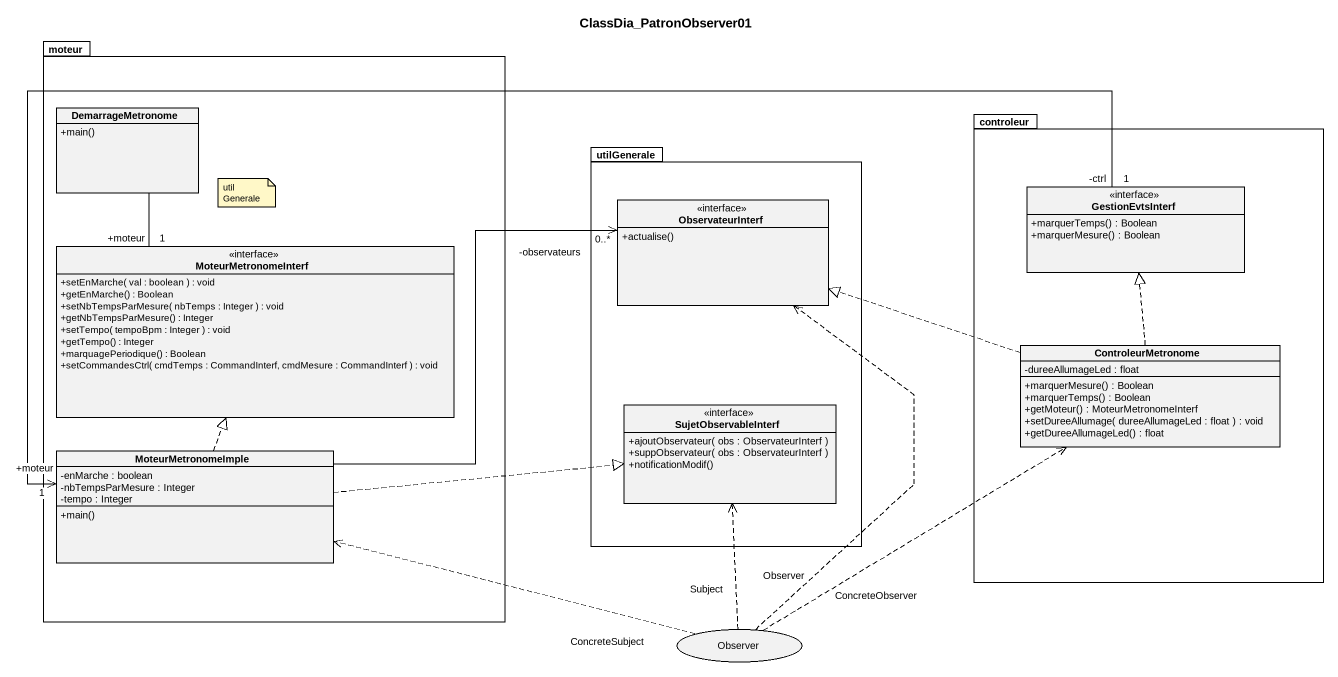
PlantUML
@startuml
title ClassDia_PatronObserver01
allowmixing
hide circle
hide empty members
skinparam classAttributeIconSize 0
package moteur {
  class DemarrageMetronome {
    +main()
  }
  interface MoteurMetronomeInterf {
    +setEnMarche( val : boolean ) : void
    +getEnMarche() : Boolean
    +setNbTempsParMesure( nbTemps : Integer ) : void
    +getNbTempsParMesure() : Integer
    +setTempo( tempoBpm : Integer ) : void
    +getTempo() : Integer
    +marquagePeriodique() : Boolean
    +setCommandesCtrl( cmdTemps : CommandInterf, cmdMesure : CommandInterf ) : void
  }
  class MoteurMetronomeImple {
    -enMarche : boolean
    -nbTempsParMesure : Integer
    -tempo : Integer
    +main()
  }
}
package controleur {
  interface GestionEvtsInterf {
    +marquerTemps() : Boolean
    +marquerMesure() : Boolean
  }
  class ControleurMetronome {
    -dureeAllumageLed : float
    +marquerMesure() : Boolean
    +marquerTemps() : Boolean
    +getMoteur() : MoteurMetronomeInterf
    +setDureeAllumage( dureeAllumageLed : float ) : void
    +getDureeAllumageLed() : float
  }
}
package utilGenerale {
  interface ObservateurInterf {
    +actualise()
  }
  interface SujetObservableInterf {
    +ajoutObservateur( obs : ObservateurInterf )
    +suppObservateur( obs : ObservateurInterf )
    +notificationModif()
  }
}
usecase Observer
DemarrageMetronome -- "+moteur\n1" MoteurMetronomeInterf
GestionEvtsInterf "-ctrl\n1" -left-> "+moteur\n1" MoteurMetronomeImple
ControleurMetronome .left.|> ObservateurInterf
ControleurMetronome .up.|> GestionEvtsInterf
MoteurMetronomeImple -right-> "-observateurs\n0..*" ObservateurInterf
MoteurMetronomeImple .up.|> MoteurMetronomeInterf
MoteurMetronomeImple .right.|> SujetObservableInterf
Observer .up.> ObservateurInterf : Observer
Observer .up.> ControleurMetronome : ConcreteObserver
Observer .up.> SujetObservableInterf : Subject
Observer .left.> MoteurMetronomeImple : ConcreteSubject
note as N1
  utilGenerale
end note
@enduml
